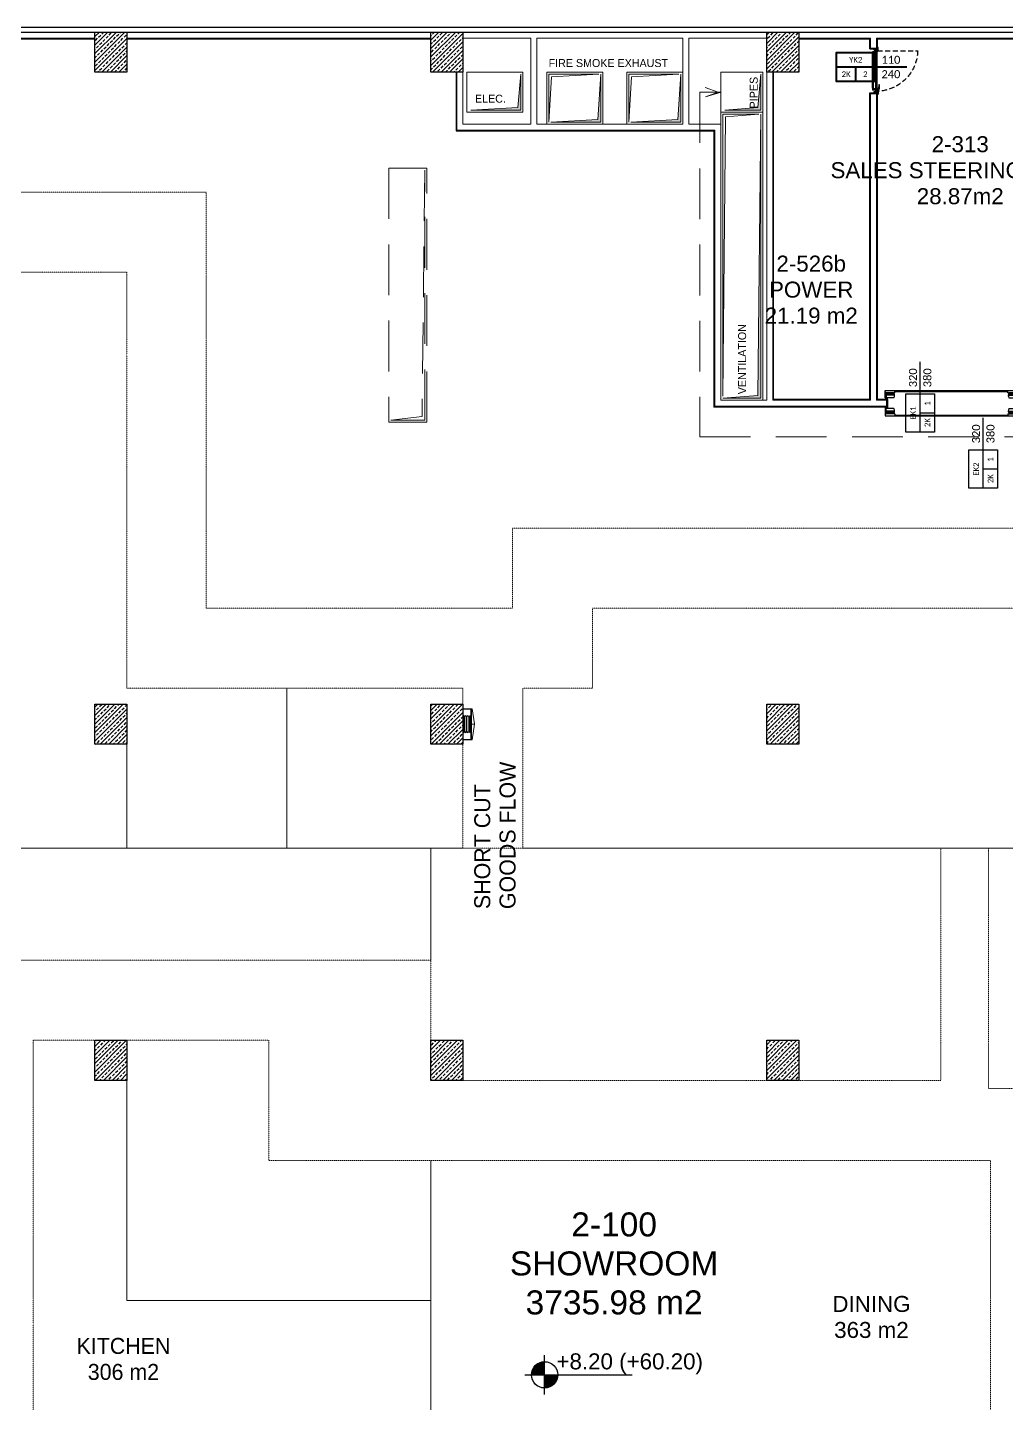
# Model space of a CAD drawing. Header units: metres. Extents: x -9891 to 773, y -8413 to 232.
# Drawn here: x -7807 to -5359, y -4146 to -707 of the extents above; entities that cross this region are included whole.
import ezdxf
from ezdxf.enums import TextEntityAlignment as Align

# ---------------------------------------------------------------- set-up
doc = ezdxf.new("R2010")
doc.units = ezdxf.units.M
doc.header["$LTSCALE"] = 0.01
doc.header["$MEASUREMENT"] = 0
for name, pattern in [('DASHED2', [9.525, 6.35, -3.175]), ('HIDDEN', [9.525, 6.35, -3.175]), ('HIDDEN2', [0.1875, 0.125, -0.0625])]:
    doc.linetypes.add(name, pattern=pattern)
doc.layers.get('0').update_dxf_attribs({"color": 30, "lineweight": 0})
doc.layers.add('2', color=8, linetype='Continuous', lineweight=0, plot=False)
for name, color, linetype, lineweight in [('Ag-040', 2, 'Continuous', 20), ('AG-DOOR-NOTATION-FIRE', 1, 'Continuous', 40), ('AG-FIRE-HOSE', 1, 'Continuous', 0), ('AG-Wall', 4, 'Continuous', 20), ('AI-040 @ 250', 2, 'Continuous', 20), ('Cephe Duvarı', 3, 'Continuous', 30), ('shaft', 3, 'Continuous', 20), ('SP2-Flooring', 4, 'DASHED2', 9)]:
    doc.layers.add(name, color=color, linetype=linetype, lineweight=lineweight)
for name, color, linetype in [('AG-DOOR', 2, 'Continuous'), ('AG-DOOR-NOTATION-ROLLING', 52, 'Continuous'), ('AG-DOOR-OPENING', 9, 'HIDDEN'), ('AG-PLASTER', 73, 'Continuous'), ('AG-TEXT', 7, 'Continuous'), ('V-0_Hatch_Concrete', 252, 'Continuous'), ('V-2_Column', 160, 'Continuous'), ('V_KOT', 2, 'Continuous')]:
    doc.layers.add(name, color=color, linetype=linetype)
doc.styles.add('$0$IIS IKEA SANS', font='')
doc.styles.add('ALANLAR_B8$0$ALANLAR_B8$0$VIVA_100', font='arial.ttf', dxfattribs={"height": 25})
doc.styles.add('ARIAL', font='arial.ttf', dxfattribs={"width": 0.9})
doc.styles.add('CALIBRI LIGHT', font='calibril.ttf')
doc.styles.add('IIS IKEA SANS', font='')
doc.styles.get('$0$IIS IKEA SANS').set_extended_font_data('IKEA Sans')
doc.styles.get('IIS IKEA SANS').set_extended_font_data('IKEA Sans')

# ---------------------------------------------------------------- blocks, each defined once
blk = doc.blocks.new('A$C46421520')
for p, q in [((-56, 362), (3256, 362)), ((-56, 177), (-56, 362)), ((-50, 307), (-56, 362)), ((-50, 307), (-56, 362)), ((3250, 307), (3256, 362)), ((3250, 307), (3256, 362)), ((3256, 177), (3256, 362)), ((162, 177), (-56, 177)), ((189, 307), (-50, 307)), ((-50, 140), (-50, 161)), ((0, 161), (-50, 161)), ((-50, 140), (0, 140)), ((-47, 177), (-47, 161)), ((-33, 307), (-33, 177)), ((177, 243), (-33, 243)), ((-31, 177), (-31, 161)), ((0, 140), (0, 161)), ((189, 341), (3011, 341)), ((189, 307), (189, 341)), ((3011, 307), (3011, 341)), ((3011, 307), (3250, 307)), ((3023, 243), (3233, 243)), ((3038, 177), (3256, 177)), ((3200, 140), (3200, 161)), ((3200, 161), (3250, 161)), ((3250, 140), (3200, 140)), ((3231, 177), (3231, 161)), ((3233, 307), (3233, 177)), ((3247, 177), (3247, 161)), ((3250, 140), (3250, 161)), ((-56, -87), (-56, -272)), ((162, -87), (-56, -87)), ((-50, -217), (-56, -272)), ((-50, -217), (-56, -272)), ((-56, -272), (3256, -272)), ((-50, -50), (-50, -71)), ((-50, -50), (0, -50)), ((0, -71), (-50, -71)), ((189, -217), (-50, -217)), ((-47, -87), (-47, -71)), ((-33, -217), (-33, -87)), ((177, -153), (-33, -153)), ((-31, -87), (-31, -71)), ((0, -50), (0, -71)), ((189, -217), (189, -251)), ((189, -251), (3011, -251)), ((3011, -217), (3250, -217)), ((3011, -217), (3011, -251)), ((3023, -153), (3233, -153)), ((3038, -87), (3256, -87)), ((3200, -50), (3200, -71)), ((3250, -50), (3200, -50)), ((3200, -71), (3250, -71)), ((3231, -87), (3231, -71)), ((3233, -217), (3233, -87)), ((3247, -87), (3247, -71)), ((3250, -50), (3250, -71)), ((3250, -217), (3256, -272)), ((3250, -217), (3256, -272)), ((3256, -87), (3256, -272))]:
    blk.add_line(p, q)
for centre, radius, start, end in [((180, 216), 217, 156.7324, 169.4598), ((-12, 299), 7.52, 23.2679, 156.7321), ((201, 216), 217, 156.7324, 172.9381), ((-205, 216), 217, 20.7991, 23.2649), ((-205, 216), 217, 20.7991, 23.2649), ((9, 299), 7.52, 23.2679, 156.7321), ((222, 216), 217, 156.7313, 172.9401), ((-184, 216), 217, 20.7991, 23.2649), ((-184, 216), 217, 20.7991, 23.2649), ((29, 299), 7.52, 23.2679, 156.7321), ((243, 216), 217, 156.7313, 172.9401), ((-163, 216), 217, 20.7991, 23.2649), ((50, 299), 7.52, 23.2679, 156.7321), ((263, 216), 217, 156.7313, 172.9401), ((-142, 216), 217, 20.7991, 23.2649), ((71, 299), 7.52, 23.2679, 156.7321), ((284, 216), 217, 156.7313, 172.9401), ((-122, 216), 217, 20.7991, 23.2649), ((92, 299), 7.52, 23.2679, 156.7321), ((305, 216), 217, 156.7313, 172.9401), ((-101, 216), 217, 20.7991, 23.2649), ((113, 299), 7.52, 23.2679, 156.7321), ((326, 216), 217, 156.6879, 172.941), ((-79, 217), 216, 20.7967, 23.2721), ((134, 299), 7.52, 23.2679, 156.7321), ((347, 216), 217, 156.6868, 172.9413), ((-59, 216), 217, 20.7991, 23.2649), ((155, 299), 7.52, 23.2663, 156.7337), ((49, 240), 129, 331.1568, 29.3851), ((3151, 240), 129, 150.6149, 208.8432), ((3045, 299), 7.52, 23.2663, 156.7337), ((2853, 216), 217, 7.0587, 23.3132), ((3259, 216), 217, 156.7351, 159.2009), ((3066, 299), 7.52, 23.2679, 156.7321), ((2874, 216), 217, 7.059, 23.3121), ((3279, 217), 216, 156.7279, 159.2033), ((3087, 299), 7.52, 23.2679, 156.7321), ((2895, 216), 217, 7.0599, 23.2687), ((3301, 216), 217, 156.7351, 159.2009), ((3108, 299), 7.52, 23.2679, 156.7321), ((2916, 216), 217, 7.0599, 23.2687), ((3322, 216), 217, 156.7351, 159.2009), ((3129, 299), 7.52, 23.2679, 156.7321), ((2937, 216), 217, 7.0599, 23.2687), ((3342, 216), 217, 156.7351, 159.2009), ((3150, 299), 7.52, 23.2679, 156.7321), ((2957, 216), 217, 7.0599, 23.2687), ((3363, 216), 217, 156.7351, 159.2009), ((3171, 299), 7.52, 23.2679, 156.7321), ((2978, 216), 217, 7.0599, 23.2687), ((3384, 216), 217, 156.7351, 159.2009), ((3384, 216), 217, 156.7351, 159.2009), ((3191, 299), 7.52, 23.2679, 156.7321), ((2999, 216), 217, 7.0619, 23.2676), ((3405, 216), 217, 156.7351, 159.2009), ((3405, 216), 217, 156.7351, 159.2009), ((3212, 299), 7.52, 23.2679, 156.7321), ((3020, 216), 217, 10.5402, 23.2676), ((180, -126), 217, 190.5402, 203.2676), ((-12, -209), 7.52, 203.2679, 336.7321), ((201, -126), 217, 187.0619, 203.2676), ((-205, -126), 217, 336.7351, 339.2009), ((-205, -126), 217, 336.7351, 339.2009), ((9, -209), 7.52, 203.2679, 336.7321), ((222, -126), 217, 187.0599, 203.2687), ((-184, -126), 217, 336.7351, 339.2009), ((-184, -126), 217, 336.7351, 339.2009), ((29, -209), 7.52, 203.2679, 336.7321), ((243, -126), 217, 187.0599, 203.2687), ((-163, -126), 217, 336.7351, 339.2009), ((50, -209), 7.52, 203.2679, 336.7321), ((263, -126), 217, 187.0599, 203.2687), ((-142, -126), 217, 336.7351, 339.2009), ((71, -209), 7.52, 203.2679, 336.7321), ((284, -126), 217, 187.0599, 203.2687), ((-122, -126), 217, 336.7351, 339.2009), ((92, -209), 7.52, 203.2679, 336.7321), ((305, -126), 217, 187.0599, 203.2687), ((-101, -126), 217, 336.7351, 339.2009), ((113, -209), 7.52, 203.2679, 336.7321), ((326, -126), 217, 187.059, 203.3121), ((-79, -127), 216, 336.7279, 339.2033), ((134, -209), 7.52, 203.2679, 336.7321), ((347, -126), 217, 187.0587, 203.3132), ((-59, -126), 217, 336.7351, 339.2009), ((155, -209), 7.52, 203.2663, 336.7337), ((49, -150), 129, 330.6149, 28.8432), ((3151, -150), 129, 151.1568, 209.3851), ((3045, -209), 7.52, 203.2663, 336.7337), ((2853, -126), 217, 336.6868, 352.9413), ((3259, -126), 217, 200.7991, 203.2649), ((3066, -209), 7.52, 203.2679, 336.7321), ((2874, -126), 217, 336.6879, 352.941), ((3279, -127), 216, 200.7967, 203.2721), ((3087, -209), 7.52, 203.2679, 336.7321), ((2895, -126), 217, 336.7313, 352.9401), ((3301, -126), 217, 200.7991, 203.2649), ((3108, -209), 7.52, 203.2679, 336.7321), ((2916, -126), 217, 336.7313, 352.9401), ((3322, -126), 217, 200.7991, 203.2649), ((3129, -209), 7.52, 203.2679, 336.7321), ((2937, -126), 217, 336.7313, 352.9401), ((3342, -126), 217, 200.7991, 203.2649), ((3150, -209), 7.52, 203.2679, 336.7321), ((2957, -126), 217, 336.7313, 352.9401), ((3363, -126), 217, 200.7991, 203.2649), ((3171, -209), 7.52, 203.2679, 336.7321), ((2978, -126), 217, 336.7313, 352.9401), ((3384, -126), 217, 200.7991, 203.2649), ((3384, -126), 217, 200.7991, 203.2649), ((3191, -209), 7.52, 203.2679, 336.7321), ((2999, -126), 217, 336.7324, 352.9381), ((3405, -126), 217, 200.7991, 203.2649), ((3405, -126), 217, 200.7991, 203.2649), ((3212, -209), 7.52, 203.2679, 336.7321), ((3020, -126), 217, 336.7324, 349.4598)]:
    blk.add_arc(centre, radius, start, end)
blk = doc.blocks.new('150714_ARSA$0$KOLON 80X120')
at = {"layer": 'V-0_Hatch_Concrete'}
h = blk.add_hatch(dxfattribs=at)
h.set_pattern_fill('ANSI33', color=256, scale=60)
h.set_pattern_definition([(45, (-19036.79, -4512.143), (-10.606602, 10.606602), []), (45, (-19026.183, -4512.143), (-10.606602, 10.606602), [7.5, -3.75])])
h.paths.add_polyline_path([(0, 100), (80, 100), (80, 0), (0, 0)])
at = {"layer": 'V-2_Column'}
blk.add_lwpolyline([(0, 100), (80, 100), (80, 0), (0, 0), (0, 100)], dxfattribs=at)
blk = doc.blocks.new('Slab_9_1', base_point=(-85903, -46600))
at = {"layer": 'SP2-Flooring', "color": 209}
for points in [[(-44605, -11900), (-62159, -11900), (-62159, -13900), (-66525, -13900), (-69817, -13900), (-69817, -8960), (-69817, -3500), (-77155, -3500)], [(-74150, -35100), (-74150, -31787), (-74150, -24700), (-68250, -24700), (-68250, -27700), (-52680, -27700), (-50203, -27700), (-50203, -46735)], [(-44200, -25900), (-50248, -25900), (-50248, -19900), (-51448, -19900), (-51448, -25700), (-64200, -25700), (-64200, -22700), (-71203, -22700), (-76150, -22700)], [(-75155, -5500), (-71800, -5500), (-71800, -7565), (-71800, -15900), (-63400, -15900), (-63400, -19900), (-61900, -19900), (-61900, -15900), (-60159, -15900), (-60159, -13902), (-46605, -13902)]]:
    blk.add_lwpolyline(points, dxfattribs=at)
blk = doc.blocks.new('A$C0EC4316B')
at = {"layer": '2'}
for p, q in [((-62400, -15400), (-62400, -19400)), ((-66400, -16800), (-66400, -19400)), ((-58000, -19400), (-80104, -19400)), ((-58800, -22200), (-58800, -19400)), ((-31464, -19400), (-56500, -19400)), ((-66400, -25200), (-66400, -30700)), ((-58800, -41000), (-58800, -27200)), ((-66400, -30700), (-58800, -30700))]:
    blk.add_line(p, q, dxfattribs=at)
blk = doc.blocks.new('IIS_RoomInfo_2D')
at = {"style": 'IIS IKEA SANS'}
for tag, p, height in [('IIS_ROOMINFO_1:ROOMNAME', (-5.19, 1.61), 2), ('IIS_ROOMINFO_1:ROOMNO', (-5.19, -1.39), 2), ('IIS_ROOMINFO_1:ROOMM2', (-5.19, -3.64), 1.25)]:
    blk.add_attdef(tag, p, '', height=height, dxfattribs=at)
blk = doc.blocks.new('*U8')
at = {"style": 'ARIAL'}
for tag, p in [('NO', (1.676, 0.8)), ('MAHAL', (1.676, -1.8)), ('ALAN', (1.676, -4.4))]:
    blk.add_attdef(tag, text='', height=1.6, dxfattribs=at).set_placement(p, align=Align.MIDDLE_CENTER)
blk = doc.blocks.new('*U175')
for p, q in [((0, -493), (0, 493)), ((-493, 0), (2191, 0))]:
    blk.add_line(p, q)
at = {"const_width": 328}
for points in [[(0, 164, 0.414214), (-164, 0, 0.414214)], [(0, -164, 0.414214), (164, 0, 0.414214)]]:
    blk.add_lwpolyline(points, format="xyb", dxfattribs=at)
blk.add_circle((0, 0), 328)
at = {"style": 'ALANLAR_B8$0$ALANLAR_B8$0$VIVA_100'}
for tag, p in [('%%P0.00', (1897, 137)), ('-0.07', (1834, -502))]:
    blk.add_attdef(tag, text='', height=400, dxfattribs=at).set_placement(p, align=Align.RIGHT)
blk = doc.blocks.new('YD')
at = {"layer": 'AG-FIRE-HOSE'}
for p, q in [((-22, 38.9), (-20.4, 38.9)), ((-16.5, 21.4), (-16.5, 56.4)), ((-13, 56.9), (-13, 20.9)), ((-9, 20.9), (-9, 56.9)), ((-5.1, 56.9), (-5.1, 20.9))]:
    blk.add_line(p, q, dxfattribs=at)
for points in [[(-22, 77), (-23.6, 77), (-28.8, 39.4, 0.037389), (-22, 38.9, -23668932620.97506)], [(-22, 0), (-23.6, 0), (-28.8, 38.4, -0.037389), (-22, 38.9, 23668932620.97506)]]:
    blk.add_lwpolyline(points, format="xyb", dxfattribs=at)
for points in [[(-22, 0), (0, 0), (0, 77), (-22, 77), (-22, 0)], [(-18.1, 60.5), (-16.5, 56.4), (-14.9, 60.5), (-13, 56.9), (-11, 60.5), (-9, 56.9), (-7.1, 60.5), (-5.1, 56.9), (-3.1, 60.5)], [(-18.1, 17.3), (-16.5, 21.4), (-14.9, 17.3), (-13, 20.9), (-11, 17.3), (-9, 20.9), (-7.1, 17.3), (-5.1, 20.9), (-3.1, 17.3)]]:
    blk.add_lwpolyline(points, dxfattribs=at)
for points in [[(-20.4, 0.8), (-0.8, 0.8), (-0.8, 76.2), (-20.4, 76.2)], [(-18.5, 17.3), (-18.1, 17.3), (-18.1, 60.5), (-18.5, 60.5)], [(-3.1, 60.5), (-2.8, 60.5), (-2.8, 17.3), (-3.1, 17.3)]]:
    blk.add_lwpolyline(points, close=True, dxfattribs=at)
blk = doc.blocks.new('*U188')
blk.add_lwpolyline([(1000, -450), (2200, -450), (2200, 450), (1000, 450)], close=True)
for points in [[(2200, 0), (0, 0)], [(1600, -450), (1600, 0)]]:
    blk.add_lwpolyline(points)
at = {"style": 'CALIBRI LIGHT'}
for tag, height, p in [('GENİŞLİK', 250, (500, 225)), ('KAPIKODU', 175, (1600, 225)), ('YÜKSEKLİK', 250, (500, -225)), ('KATTAKI.SAYISI', 175, (1300, -225)), ('BULUNDUGU.KAT', 175, (1900, -225))]:
    blk.add_attdef(tag, text='', height=height, dxfattribs=at).set_placement(p, align=Align.MIDDLE_CENTER)
blk = doc.blocks.new('A$C32196F0F')
at = {"color": 122}
for p, q in [((11, 3.5), (10.5, 3.5)), ((10.5, 3.5), (10.5, 0.3)), ((15.2, 0), (10.8, 0)), ((11, 6.5), (11, 7.5)), ((15, 6.5), (15, 7.5)), ((15.5, 3.5), (15, 3.5)), ((15.5, 3.5), (15.5, 0.3)), ((15.5, 3), (101.5, 3)), ((15.5, 0.5), (101.5, 0.5)), ((101.5, 3.5), (102, 3.5)), ((101.5, 3.5), (101.5, 0.3)), ((101.8, 0), (106.2, 0)), ((102, 6.5), (102, 7.5)), ((106, 6.5), (106, 7.5)), ((106, 3.5), (106.5, 3.5)), ((106.5, 3.5), (106.5, 0.3))]:
    blk.add_line(p, q, dxfattribs=at)
at = {"linetype": 'HIDDEN2'}
for p, q in [((109.9, 12.8), (107.4, 12.8)), ((108.7, 11.6), (108.7, 14.1))]:
    blk.add_line(p, q, dxfattribs=at)
at = {"color": 122}
for points in [[(7, 4.3), (7, 13.8, 0.414214), (6.8, 14), (0.2, 14, 0.414214), (0, 13.8), (0, 12.5), (0.1, 12.5), (0.1, 13.8, -0.414214), (0.2, 13.9), (6.8, 13.9, -0.414214), (6.8, 13.8), (6.8, 4.3), (6.8, 4.3, -0.414214), (6.7, 4.2), (3.5, 4.2), (3.5, 4.2), (3.5, 4), (6.7, 4, 0.414214), (7, 4.3)], [(110, 4.3), (110, 13.8, -0.414214), (110.2, 14), (116.8, 14, -0.414214), (117, 13.8), (117, 12.5), (116.8, 12.5), (116.8, 13.8, 0.414214), (116.8, 13.9), (110.2, 13.9, 0.414214), (110.1, 13.8), (110.1, 4.3), (110.1, 4.3, 0.414214), (110.3, 4.2), (113.5, 4.2), (113.5, 4.2), (113.5, 4), (110.3, 4, -0.414214), (110, 4.3)]]:
    blk.add_lwpolyline(points, format="xyb", dxfattribs=at)
blk.add_lwpolyline([(110, 7.5), (7, 7.5), (7, 11.5), (110, 11.5)], close=True)
for points in [[(15, 6.5), (11, 6.5), (11, 1.5), (15, 1.5)], [(102, 6.5), (106, 6.5), (106, 1.5), (102, 1.5)]]:
    blk.add_lwpolyline(points, close=True, dxfattribs=at)
at = {"color": 253}
blk.add_lwpolyline([(12.2, 12), (12.2, 14.9, -0.414214), (15.2, 17.9), (23.7, 17.4, -0.502224), (24.2, 16.7), (23.9, 15.9), (23.9, 15.9), (15.2, 15.4, 0.414214), (14.2, 14.4), (14.2, 12)], format="xyb", dxfattribs=at)
at = {"linetype": 'HIDDEN2'}
for radius in [0.75, 0.5]:
    blk.add_circle((108.7, 12.8), radius, dxfattribs=at)
at = {"color": 122}
for centre, start, end in [((10.8, 0.3), 180, 270), ((15.2, 0.3), 270, 360), ((101.8, 0.3), 180, 270), ((106.2, 0.3), 270, 360)]:
    blk.add_arc(centre, 0.3, start, end, dxfattribs=at)
at = {"layer": 'AG-DOOR-OPENING', "color": 9, "linetype": 'HIDDEN', "ltscale": 200}
blk.add_line((108.7, 12.8), (108.7, 113.2), dxfattribs=at)
blk.add_arc((111.2, 9.8), 103.4, 91.3869, 179.1783, dxfattribs=at)

msp = doc.modelspace()

# ---------------------------------------------------------------- hatches: boundary and pattern name
at = {"layer": 'shaft'}
h = msp.add_hatch(color=256, dxfattribs=at)
h.dxf.hatch_style = 1
h.paths.add_polyline_path([(-6698.4, -913.1), (-6573.4, -913.1), (-6573.4, -823.1), (-6580.4, -906.1)])
h = msp.add_hatch(color=256, dxfattribs=at)
h.dxf.hatch_style = 1
h.paths.add_polyline_path([(-6498.4, -943.1), (-6373.4, -943.1), (-6373.4, -823.1), (-6380.4, -936.1)])
h = msp.add_hatch(color=256, dxfattribs=at)
h.dxf.hatch_style = 1
h.paths.add_polyline_path([(-6298.4, -943.1), (-6173.4, -943.1), (-6173.4, -823.1), (-6180.4, -936.1)])
h = msp.add_hatch(color=256, dxfattribs=at)
h.dxf.hatch_style = 1
h.paths.add_polyline_path([(-6063.4, -913.1), (-5973.4, -913.1), (-5973.4, -823.1), (-5980.4, -906.1)])
h = msp.add_hatch(color=256, dxfattribs=at)
h.dxf.hatch_style = 1
h.paths.add_polyline_path([(-6068.4, -1633.1), (-5973.4, -1633.1), (-5973.4, -923.1), (-5980.4, -1626.1)])

# ---------------------------------------------------------------- linework, layer by layer
at = {"layer": 'AG-PLASTER'}
for p, q in [((-8398.4, -735.1), (-7638.4, -735.1)), ((-7558.4, -735.1), (-6798.4, -735.1)), ((-5700.4, -760.1), (-5700.4, -735.1)), ((-5681.4, -760.1), (-5681.4, -735.1)), ((-5700.4, -760.1), (-5681.4, -760.1)), ((-5941.4, -1636.1), (-5941.4, -818.1)), ((-5700.4, -1636.1), (-5700.4, -870.1)), ((-5700.4, -870.1), (-5681.4, -870.1)), ((-5681.4, -1636.1), (-5681.4, -870.1)), ((-5700.4, -1636.1), (-5941.4, -1636.1)), ((-5656.4, -1636.1), (-5681.4, -1636.1)), ((-5656.4, -1636.1), (-5656.4, -1655.1)), ((-5656.4, -1655.1), (-6090.4, -1655.1))]:
    msp.add_line(p, q, dxfattribs=at)
for points in [[(-5878.4, -735.1), (-5700.4, -735.1)], [(-5681.4, -735.1), (-5118.4, -735.1)], [(-6735.4, -818.1), (-6735.4, -965.1), (-6090.4, -965.1), (-6090.4, -1655.1)]]:
    msp.add_lwpolyline(points, dxfattribs=at)
at = {"layer": 'AG-Wall'}
for p, q in [((-6548.4, -733.1), (-6548.4, -948.1)), ((-6533.4, -733.1), (-6533.4, -948.1)), ((-6168.4, -948.1), (-6168.4, -733.1)), ((-6153.4, -948.1), (-6153.4, -733.1)), ((-5698.4, -758.1), (-5698.4, -733.1)), ((-5683.4, -758.1), (-5683.4, -733.1)), ((-5698.4, -758.1), (-5683.4, -758.1)), ((-6733.4, -818.1), (-6733.4, -963.1)), ((-6718.4, -818.1), (-6718.4, -948.1)), ((-5958.4, -1638.1), (-5958.4, -818.1)), ((-5943.4, -1638.1), (-5943.4, -818.1)), ((-5698.4, -872.1), (-5683.4, -872.1)), ((-5698.4, -1638.1), (-5698.4, -872.1)), ((-5683.4, -1638.1), (-5683.4, -872.1)), ((-6718.4, -948.1), (-6548.4, -948.1)), ((-6533.4, -948.1), (-6168.4, -948.1)), ((-6153.4, -948.1), (-6073.4, -948.1)), ((-6073.4, -1638.1), (-6073.4, -948.1)), ((-6733.4, -963.1), (-6088.4, -963.1)), ((-6088.4, -1653.1), (-6088.4, -963.1)), ((-5958.4, -1638.1), (-6073.4, -1638.1)), ((-5698.4, -1638.1), (-5943.4, -1638.1)), ((-5658.4, -1638.1), (-5683.4, -1638.1)), ((-5658.4, -1653.1), (-5658.4, -1638.1)), ((-5658.4, -1653.1), (-6088.4, -1653.1))]:
    msp.add_line(p, q, dxfattribs=at)
for points in [[(-8398.4, -718.1), (-7638.4, -718.1), (-7638.4, -733.1), (-8398.4, -733.1), (-8398.4, -718.1)], [(-7558.4, -718.1), (-6798.4, -718.1), (-6798.4, -733.1), (-7558.4, -733.1), (-7558.4, -718.1)], [(-6548.4, -733.1), (-6718.4, -733.1), (-6718.4, -718.1), (-5958.4, -718.1), (-5958.4, -733.1), (-6153.4, -733.1)], [(-5878.4, -718.1), (-5118.4, -718.1), (-5118.4, -733.1), (-5683.4, -733.1)], [(-5698.4, -733.1), (-5878.4, -733.1), (-5878.4, -718.1)], [(-6168.4, -733.1), (-6533.4, -733.1)]]:
    msp.add_lwpolyline(points, dxfattribs=at)
at = {"layer": 'Cephe Duvarı', "ltscale": 1000, "transparency": 33554687}
for p, q in [((-2518.4, -706.6), (-9749.9, -706.6)), ((-9658.4, -718.1), (-5958.4, -718.1)), ((-5958.4, -718.1), (-2518.4, -718.1))]:
    msp.add_line(p, q, dxfattribs=at)
at = {"layer": 'shaft'}
for points in [[(-6708.4, -918.1), (-6708.4, -818.1), (-6568.4, -818.1), (-6568.4, -918.1)], [(-6508.4, -948.1), (-6508.4, -818.1), (-6368.4, -818.1), (-6368.4, -948.1)], [(-6168.4, -818.1), (-6308.4, -818.1), (-6308.4, -948.1), (-6168.4, -948.1)], [(-6073.4, -918.1), (-6073.4, -818.1), (-5968.4, -818.1), (-5968.4, -918.1)], [(-6073.4, -1638.1), (-6073.4, -918.1), (-5968.4, -918.1), (-5968.4, -1638.1)]]:
    msp.add_lwpolyline(points, close=True, dxfattribs=at)
for points in [[(-6698.4, -913.1), (-6573.4, -913.1), (-6573.4, -823.1), (-6580.4, -906.1), (-6698.4, -913.1)], [(-6378.4, -823.1), (-6503.4, -823.1), (-6503.4, -943.1), (-6496.4, -830.1), (-6378.4, -823.1)], [(-6498.4, -943.1), (-6373.4, -943.1), (-6373.4, -823.1), (-6380.4, -936.1), (-6498.4, -943.1)], [(-6178.4, -823.1), (-6303.4, -823.1), (-6303.4, -943.1), (-6296.4, -830.1), (-6178.4, -823.1)], [(-6298.4, -943.1), (-6173.4, -943.1), (-6173.4, -823.1), (-6180.4, -936.1), (-6298.4, -943.1)], [(-6063.4, -913.1), (-5973.4, -913.1), (-5973.4, -823.1), (-5980.4, -906.1), (-6063.4, -913.1)], [(-5978.4, -923.1), (-6068.4, -923.1), (-6068.4, -1628.1), (-6061.4, -930.1), (-5978.4, -923.1)], [(-6068.4, -1633.1), (-5973.4, -1633.1), (-5973.4, -923.1), (-5980.4, -1626.1), (-6068.4, -1633.1)]]:
    msp.add_lwpolyline(points, dxfattribs=at)
at = {"layer": 'shaft', "linetype": 'HIDDEN', "ltscale": 2000}
for points in [[(-6112.2, -856.2), (-6080.1, -868.1), (-6111.8, -879.8), (-6072.2, -868.1)], [(-6072.2, -868.1), (-6125.9, -868.1), (-6125.9, -1729.9), (-4605.4, -1729.9), (-4605.4, -2577.7), (-4188.4, -2577.7)], [(-6898.4, -1688.1), (-6813.4, -1688.1), (-6813.4, -1063.1), (-6820.4, -1679.1), (-6898.4, -1688.1)]]:
    msp.add_lwpolyline(points, dxfattribs=at)
msp.add_lwpolyline([(-6903.4, -1693.1), (-6808.4, -1693.1), (-6808.4, -1058.1), (-6903.4, -1058.1)], close=True, dxfattribs=at)

# ---------------------------------------------------------------- block references
at = {"layer": '2', "xscale": 0.1, "yscale": 0.1, "zscale": 0.1}
msp.add_blockref('A$C0EC4316B', (-918.4, -818.1), dxfattribs=at)
at = {"layer": 'Ag-040', "color": 2, "linetype": 'Continuous', "lineweight": 20}
ref = msp.add_blockref('IIS_RoomInfo_2D', (-6554.3, -2806.3), dxfattribs=dict(at, xscale=20, yscale=20, zscale=20, rotation=90))
ref.add_attrib('IIS_ROOMINFO_1:ROOMNAME', 'GOODS FLOW', (-6586.6, -2910.1), dxfattribs={"layer": '0', "height": 40, "rotation": 90, "style": 'IIS IKEA SANS'})
ref = msp.add_blockref('IIS_RoomInfo_2D', (-6617.6, -2806.3), dxfattribs=dict(at, xscale=20, yscale=20, zscale=20, rotation=90))
ref.add_attrib('IIS_ROOMINFO_1:ROOMNAME', 'SHORT CUT', (-6649.8, -2910.1), dxfattribs={"layer": '0', "height": 40, "rotation": 90, "style": 'IIS IKEA SANS'})
at = {"layer": 'AG-DOOR', "xscale": -1, "rotation": 270}
msp.add_blockref('A$C32196F0F', (-5693.9, -873.6), dxfattribs=at)
at = {"layer": 'AG-DOOR', "xscale": 0.1, "yscale": 0.1, "zscale": 0.1}
msp.add_blockref('A$C46421520', (-5656.4, -1650.1), dxfattribs=at)
at = {"layer": 'AG-DOOR-NOTATION-FIRE', "ltscale": 0.3}
ref = msp.add_blockref('*U188', (-5607.7, -805.2), dxfattribs=dict(at, xscale=-0.08000000000000002, yscale=0.08000000000000002, zscale=0.08000000000000002))
ref.add_attrib('BULUNDUGU.KAT', '2K', dxfattribs={"layer": '0', "height": 14, "style": 'CALIBRI LIGHT'}).set_placement((-5759.7, -823.2), align=Align.MIDDLE_CENTER)
ref.add_attrib('KATTAKI.SAYISI', '2', dxfattribs={"layer": '0', "height": 14, "style": 'CALIBRI LIGHT'}).set_placement((-5711.7, -823.2), align=Align.MIDDLE_CENTER)
ref.add_attrib('KAPIKODU', 'YK2', dxfattribs={"layer": '0', "height": 14, "style": 'CALIBRI LIGHT'}).set_placement((-5735.7, -787.2), align=Align.MIDDLE_CENTER)
ref.add_attrib('YÜKSEKLİK', '240', dxfattribs={"layer": '0', "height": 20, "style": 'CALIBRI LIGHT'}).set_placement((-5647.7, -823.2), align=Align.MIDDLE_CENTER)
ref.add_attrib('GENİŞLİK', '110', dxfattribs={"layer": '0', "height": 20, "style": 'CALIBRI LIGHT'}).set_placement((-5647.7, -787.2), align=Align.MIDDLE_CENTER)
at = {"layer": 'AG-DOOR-NOTATION-ROLLING', "ltscale": 0.3}
ref = msp.add_blockref('*U188', (-5574.5, -1542.1), dxfattribs=dict(at, xscale=-0.08000000000000002, yscale=0.08000000000000002, zscale=0.08000000000000002, rotation=90))
ref.add_attrib('BULUNDUGU.KAT', '2K', dxfattribs={"layer": '0', "height": 14, "rotation": 90, "style": 'CALIBRI LIGHT'}).set_placement((-5556.5, -1694.1), align=Align.MIDDLE_CENTER)
ref.add_attrib('KATTAKI.SAYISI', '1', dxfattribs={"layer": '0', "height": 14, "rotation": 90, "style": 'CALIBRI LIGHT'}).set_placement((-5556.5, -1646.1), align=Align.MIDDLE_CENTER)
ref.add_attrib('KAPIKODU', 'EK1', dxfattribs={"layer": '0', "height": 14, "rotation": 90, "style": 'CALIBRI LIGHT'}).set_placement((-5592.5, -1670.1), align=Align.MIDDLE_CENTER)
ref.add_attrib('YÜKSEKLİK', '380', dxfattribs={"layer": '0', "height": 20, "rotation": 90, "style": 'CALIBRI LIGHT'}).set_placement((-5556.5, -1582.1), align=Align.MIDDLE_CENTER)
ref.add_attrib('GENİŞLİK', '320', dxfattribs={"layer": '0', "height": 20, "rotation": 90, "style": 'CALIBRI LIGHT'}).set_placement((-5592.5, -1582.1), align=Align.MIDDLE_CENTER)
ref = msp.add_blockref('*U188', (-5416.7, -1682.3), dxfattribs=dict(at, xscale=-0.08000000000000002, yscale=0.08000000000000002, zscale=0.08000000000000002, rotation=90))
ref.add_attrib('BULUNDUGU.KAT', '2K', dxfattribs={"layer": '0', "height": 14, "rotation": 90, "style": 'CALIBRI LIGHT'}).set_placement((-5398.7, -1834.3), align=Align.MIDDLE_CENTER)
ref.add_attrib('KATTAKI.SAYISI', '1', dxfattribs={"layer": '0', "height": 14, "rotation": 90, "style": 'CALIBRI LIGHT'}).set_placement((-5398.7, -1786.3), align=Align.MIDDLE_CENTER)
ref.add_attrib('KAPIKODU', 'EK2', dxfattribs={"layer": '0', "height": 14, "rotation": 90, "style": 'CALIBRI LIGHT'}).set_placement((-5434.7, -1810.3), align=Align.MIDDLE_CENTER)
ref.add_attrib('YÜKSEKLİK', '380', dxfattribs={"layer": '0', "height": 20, "rotation": 90, "style": 'CALIBRI LIGHT'}).set_placement((-5398.7, -1722.3), align=Align.MIDDLE_CENTER)
ref.add_attrib('GENİŞLİK', '320', dxfattribs={"layer": '0', "height": 20, "rotation": 90, "style": 'CALIBRI LIGHT'}).set_placement((-5434.7, -1722.3), align=Align.MIDDLE_CENTER)
at = {"layer": 'AG-FIRE-HOSE', "xscale": -1}
msp.add_blockref('YD', (-6718.4, -2486.6), dxfattribs=at)
at = {"layer": 'AI-040 @ 250', "color": 2, "linetype": 'Continuous', "lineweight": 20}
for p, xscale, yscale, zscale, values in [((-5516.2, -1018.2), 25, 25, 25, {'ALAN': '28.87m2', 'MAHAL': 'SALES STEERING AREA', 'NO': '2-313'}), ((-6402.9, -3728.2), 37.5, 37.5, 37.5, {'ALAN': '3735.98 m2', 'MAHAL': 'SHOWROOM', 'NO': '2-100'})]:
    msp.add_blockref('*U8', p, dxfattribs=dict(at, xscale=xscale, yscale=yscale, zscale=zscale)).add_auto_attribs(values)
at = {"layer": 'AI-040 @ 250', "color": 2, "linetype": 'Continuous', "lineweight": -2, "transparency": 33554610, "xscale": 25, "yscale": 25, "zscale": 25}
msp.add_blockref('*U8', (-5888.9, -1316.7), dxfattribs=at).add_auto_attribs({'ALAN': '21.19 m2', 'MAHAL': 'POWER', 'NO': '2-526b'})
at = {"layer": 'SP2-Flooring', "color": 7, "linetype": 'Continuous', "lineweight": 20, "xscale": 0.1, "yscale": 0.1, "zscale": 0.1}
msp.add_blockref('Slab_9_1', (-8968.7, -5428.1), dxfattribs=at)
at = {"layer": 'V-2_Column'}
for p in [(-7638.4, -818.1), (-6798.4, -818.1), (-5958.4, -818.1), (-7638.4, -2498.1), (-6798.4, -2498.1), (-5958.4, -2498.1), (-7638.4, -3338.1), (-6798.4, -3338.1), (-5958.4, -3338.1)]:
    msp.add_blockref('150714_ARSA$0$KOLON 80X120', p, dxfattribs=at)
at = {"layer": 'V_KOT'}
ref = msp.add_blockref('*U175', (-6513.9, -4074.2), dxfattribs=dict(at, xscale=0.1, yscale=0.1, zscale=0.1))
ref.add_attrib('%%P0.00', '   +8.20 (+60.20)', dxfattribs={"layer": '0', "height": 40, "style": 'ALANLAR_B8$0$ALANLAR_B8$0$VIVA_100'}).set_placement((-6324.3, -4060.5), align=Align.CENTER)

# ---------------------------------------------------------------- texts
at = {"layer": 'Ag-040'}
for s, style, p in [('DINING', 'ARIAL', (-5696.4, -3897)), ('363 m2', 'ARIAL', (-5696.4, -3962)), ('KITCHEN', 'IIS IKEA SANS', (-7567.2, -4001.9)), ('306 m2', 'IIS IKEA SANS', (-7567.2, -4066.9))]:
    msp.add_text(s, height=40, dxfattribs=dict(at, style=style)).set_placement(p, align=Align.MIDDLE_CENTER)
at = {"layer": 'AG-TEXT', "ltscale": 2000, "style": '$0$IIS IKEA SANS'}
for s, p in [('FIRE SMOKE EXHAUST', (-6503.8, -805.4)), ('ELEC.', (-6688, -894.5))]:
    msp.add_text(s, height=20, dxfattribs=at).set_placement(p)
at = {"layer": 'AG-TEXT', "ltscale": 2000}
for s, style, p in [('PIPES', '$0$IIS IKEA SANS', (-5980.8, -908.7)), ('VENTILATION', 'IIS IKEA SANS', (-6009.9, -1623.2))]:
    msp.add_text(s, height=20, rotation=90, dxfattribs=dict(at, style=style)).set_placement(p)

doc.saveas('drawing.dxf')
